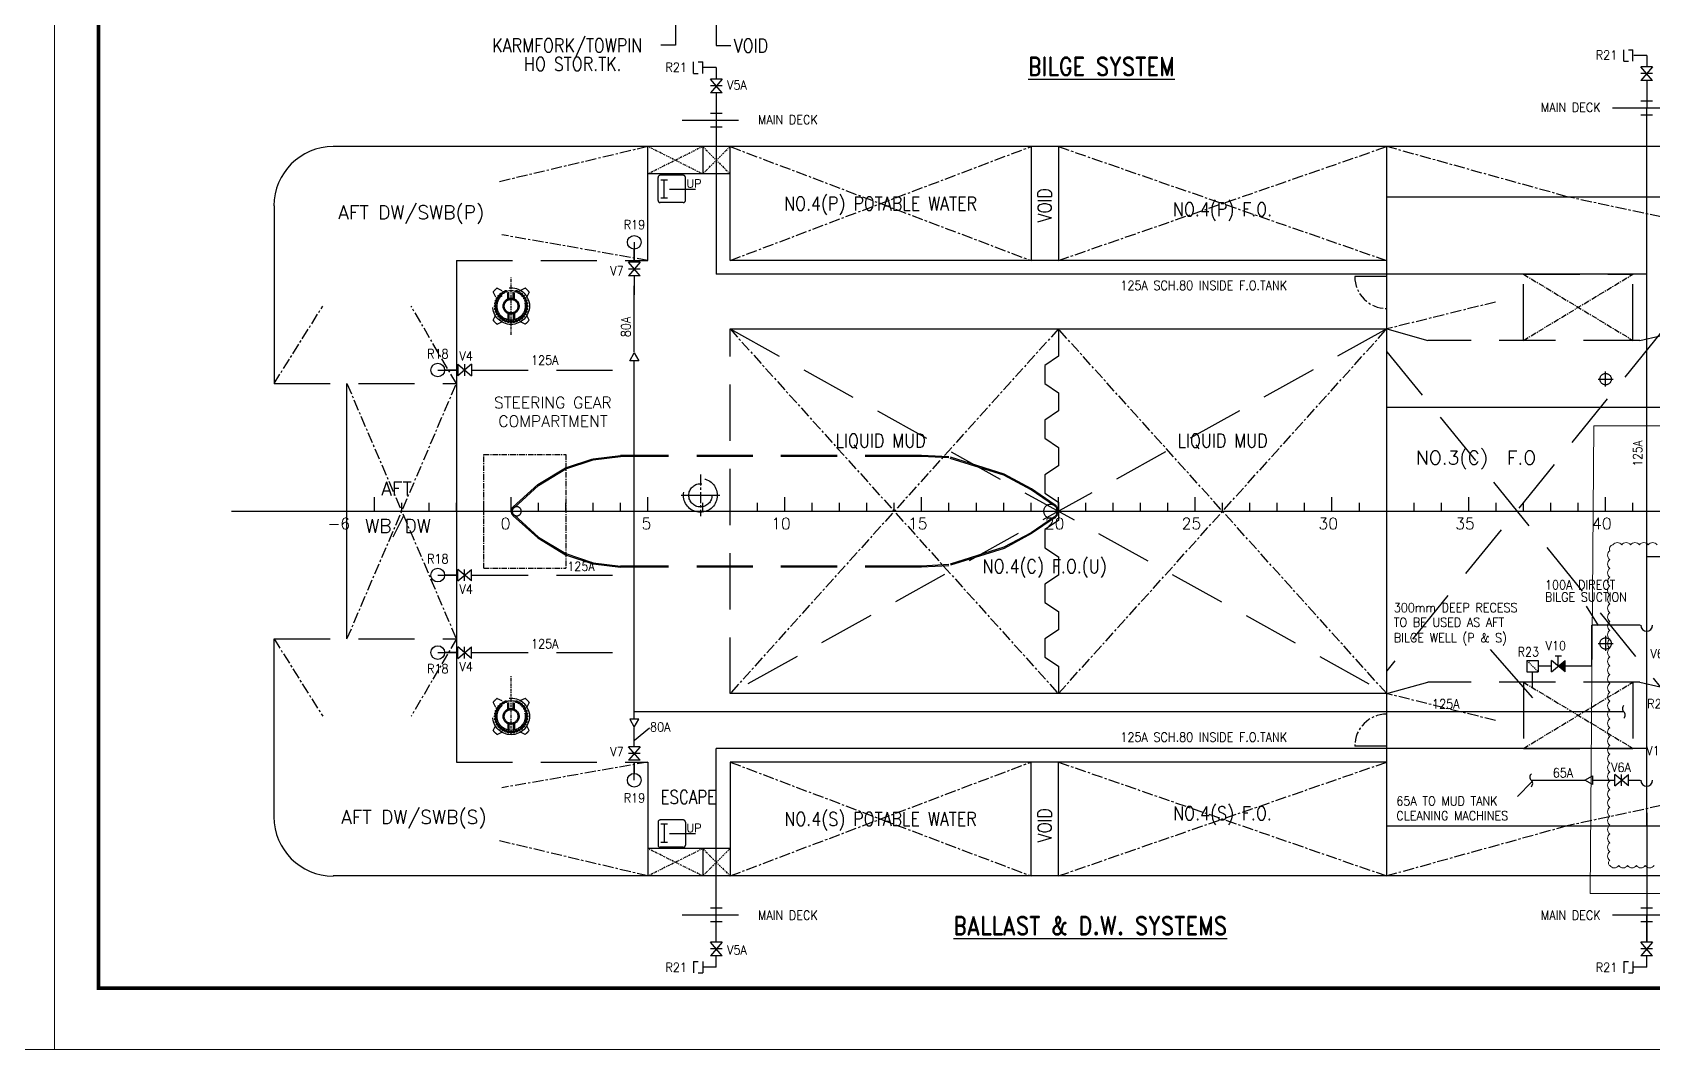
# Model space of a CAD drawing. Header units: millimetres. Extents: x 1638 to 3309, y -435 to 1865.
# Drawn here: x 2055.1 to 2238.1, y -434.9 to -319.9 of the extents above; entities that cross this region are included whole.
import ezdxf
from ezdxf.enums import TextEntityAlignment as Align

# ---------------------------------------------------------------- set-up
doc = ezdxf.new("R2010")
doc.units = ezdxf.units.MM
for name, pattern in [('CENTER', [2, 1.25, -0.25, 0.25, -0.25]), ('CENTER2', [1.125, 0.75, -0.125, 0.125, -0.125]), ('DASHDOT', [0.54, 0.3, -0.08, 0.08, -0.08]), ('HIDDEN', [9.525, 6.35, -3.175]), ('HIDDEN2', [0.1875, 0.125, -0.0625])]:
    doc.linetypes.add(name, pattern=pattern)
doc.layers.add('ballast', color=1, linetype='HIDDEN', lineweight=25)
doc.layers.add('Template', color=7, linetype='Continuous', lineweight=0)
for name, color, linetype in [('DWGREV', 100, 'Continuous'), ('Frame', 243, 'Continuous'), ('Lining', 151, 'Continuous'), ('RED-1', 1, 'Continuous'), ('Ref-1', 6, 'CENTER'), ('Ref-2', 6, 'HIDDEN'), ('TEXT', 4, 'Continuous'), ('WINCH', 4, 'Continuous')]:
    doc.layers.add(name, color=color, linetype=linetype)
doc.styles.add('ROMAND', font='romand.shx', dxfattribs={"width": 0.85})
doc.styles.add('ROMANS', font='ROMANS.SHX')

# ---------------------------------------------------------------- blocks, each defined once
blk = doc.blocks.new('BACK')
at = {"layer": 'Template', "ltscale": 30}
blk.add_lwpolyline([(0, 45428), (63809, 45428), (63809, 0), (0, 0)], close=True, dxfattribs=at)
blk = doc.blocks.new('Goltens_Isometric_A3_2_8')
at = {"layer": 'Template', "flags": 128}
for points in [[(420, 297), (420, 0)], [(420, 0), (0, 0)]]:
    blk.add_lwpolyline(points, dxfattribs=at)
blk = doc.blocks.new('EXISTING BALLAST SYSTEM')
at = {"color": 8, "linetype": 'Continuous'}
for p, q in [((2234.83, -323.18), (2234.83, -321.89)), ((2235.35, -321.89), (2235.86, -321.89)), ((2235.86, -323.18), (2235.86, -321.89)), ((2129.75, -324.56), (2129.75, -323.27)), ((2130.26, -323.27), (2130.78, -323.27)), ((2130.78, -324.56), (2130.78, -323.27)), ((2234.83, -323.18), (2235.35, -323.18)), ((2129.75, -324.56), (2130.26, -324.56)), ((2350.22, -332.83), (2089.05, -332.83)), ((2124.6, -345.71), (2124.6, -332.83)), ((2130.78, -332.83), (2130.78, -335.93)), ((2133.87, -335.93), (2124.6, -335.93)), ((2082.36, -339.53), (2082.36, -359.62)), ((2102.96, -345.71), (2102.96, -402.38)), ((2123.05, -345.71), (2123.05, -344.45)), ((2102.92, -358.08), (2101.65, -358.08)), ((2090.6, -388.47), (2090.6, -359.62)), ((2102.92, -381.26), (2101.65, -381.26)), ((2231.97, -386.96), (2230.6, -384.76)), ((2082.36, -408.56), (2082.36, -388.47)), ((2224.54, -395.12), (2219.76, -389.67)), ((2102.92, -390.01), (2101.65, -390.01)), ((2223.89, -390.91), (2225.17, -390.91)), ((2223.89, -390.91), (2223.89, -392.2)), ((2225.17, -390.91), (2225.17, -392.2)), ((2227.79, -390.42), (2227.06, -390.42)), ((2227.42, -391.56), (2227.42, -390.42)), ((2227.43, -391.56), (2227.42, -391.56)), ((2227.43, -391.56), (2227.42, -391.56)), ((2223.89, -392.2), (2225.17, -392.2)), ((2123.08, -399.91), (2124.76, -398.5)), ((2123.05, -402.38), (2123.05, -403.64)), ((2124.6, -402.38), (2124.6, -415.25)), ((2224.43, -404.61), (2222.82, -406.27)), ((2133.87, -412.16), (2124.6, -412.16)), ((2130.78, -412.16), (2130.78, -415.25)), ((2350.22, -415.25), (2089.05, -415.25)), ((2129.75, -424.91), (2129.75, -426.2)), ((2129.75, -424.91), (2130.26, -424.91)), ((2130.26, -426.2), (2130.78, -426.2)), ((2130.78, -424.91), (2130.78, -426.2)), ((2234.83, -424.91), (2235.35, -424.91)), ((2234.83, -424.91), (2234.83, -426.2)), ((2235.35, -426.2), (2235.86, -426.2)), ((2235.86, -424.91), (2235.86, -426.2))]:
    blk.add_line(p, q, dxfattribs=at)
at = {"color": 8}
for p, q in [((2238.05, -325.37), (2236.76, -323.82)), ((2238.05, -323.82), (2236.76, -325.37)), ((2238.05, -323.82), (2236.76, -323.82)), ((2132.97, -325.2), (2131.68, -326.75)), ((2132.97, -326.75), (2131.68, -325.2)), ((2132.97, -325.2), (2131.68, -325.2)), ((2238.05, -324.59), (2236.76, -324.59)), ((2238.05, -325.37), (2236.76, -325.37)), ((2132.97, -325.97), (2131.68, -325.97)), ((2132.97, -326.75), (2131.68, -326.75)), ((2131.68, -329.06), (2132.97, -329.06)), ((2233.54, -328.46), (2241.27, -328.46)), ((2236.76, -327.68), (2238.05, -327.68)), ((2236.76, -329.23), (2238.05, -329.23)), ((2128.46, -329.84), (2136.19, -329.84)), ((2131.68, -330.61), (2132.97, -330.61)), ((2126.81, -336.62), (2126.07, -336.62)), ((2126.44, -338.68), (2126.44, -336.62)), ((2127.04, -337.63), (2129.97, -337.63)), ((2127.04, -337.63), (2127.75, -337.63)), ((2126.81, -338.68), (2126.07, -338.68)), ((2102.96, -345.71), (2124.6, -345.71)), ((2123.7, -347.45), (2122.41, -345.91)), ((2123.7, -345.91), (2122.41, -347.45)), ((2123.7, -345.91), (2122.41, -345.91)), ((2123.7, -346.68), (2122.41, -346.68)), ((2123.7, -347.45), (2122.41, -347.45)), ((2107.11, -349.29), (2107.36, -349.8)), ((2107.57, -348.83), (2108.08, -349.08)), ((2108.76, -350.05), (2108.76, -349.33)), ((2108.9, -350), (2108.9, -349.3)), ((2109.39, -350), (2109.39, -349.3)), ((2109.53, -350.05), (2109.53, -349.33)), ((2110.72, -348.83), (2110.21, -349.08)), ((2111.18, -349.29), (2110.92, -349.8)), ((2107.11, -352.44), (2107.36, -351.93)), ((2107.57, -352.9), (2108.08, -352.64)), ((2108.76, -351.68), (2108.76, -352.4)), ((2108.9, -351.73), (2108.9, -352.43)), ((2109.39, -351.73), (2109.39, -352.43)), ((2109.53, -351.68), (2109.53, -352.4)), ((2110.72, -352.9), (2110.21, -352.64)), ((2111.18, -352.44), (2110.92, -351.93)), ((2133.87, -394.65), (2133.87, -353.44)), ((2122.56, -357.04), (2123.05, -356.15)), ((2123.05, -356.15), (2123.55, -357.04)), ((2103.11, -357.43), (2104.66, -358.72)), ((2104.66, -357.43), (2103.11, -358.72)), ((2103.11, -357.43), (2103.11, -358.72)), ((2103.88, -357.43), (2103.88, -358.72)), ((2104.66, -357.43), (2104.66, -358.72)), ((2104.73, -358.08), (2123.05, -358.08)), ((2123.55, -357.04), (2122.56, -357.04)), ((2232.77, -359.96), (2232.77, -358.26)), ((2082.36, -359.62), (2102.96, -359.62)), ((2128.35, -372.24), (2132.7, -372.24)), ((2170.8, -374.04), (2170.8, -374.04)), ((2170.8, -374.04), (2170.8, -374.04)), ((2103.11, -381.9), (2104.66, -380.61)), ((2104.66, -381.9), (2103.11, -380.61)), ((2103.11, -381.9), (2103.11, -380.61)), ((2103.88, -381.9), (2103.88, -380.61)), ((2104.66, -381.9), (2104.66, -380.61)), ((2104.73, -381.26), (2123.05, -381.26)), ((2082.36, -388.47), (2102.96, -388.47)), ((2104.66, -390.66), (2103.11, -389.37)), ((2103.11, -390.66), (2104.66, -389.37)), ((2103.11, -390.66), (2103.11, -389.37)), ((2103.88, -390.66), (2103.88, -389.37)), ((2104.66, -390.66), (2104.66, -389.37)), ((2232.77, -388.13), (2232.77, -389.83)), ((2104.73, -390.01), (2123.05, -390.01)), ((2226.65, -392.2), (2226.65, -390.91)), ((2228.2, -392.2), (2226.65, -390.91)), ((2226.65, -392.2), (2228.2, -390.91)), ((2228.2, -392.2), (2228.2, -390.91)), ((2107.57, -395.19), (2108.08, -395.44)), ((2110.72, -395.19), (2110.21, -395.44)), ((2107.11, -395.64), (2107.36, -396.16)), ((2108.76, -396.41), (2108.76, -395.68)), ((2108.9, -396.36), (2108.9, -395.66)), ((2109.39, -396.36), (2109.39, -395.66)), ((2109.53, -396.41), (2109.53, -395.68)), ((2111.18, -395.64), (2110.92, -396.16)), ((2107.11, -398.8), (2107.36, -398.29)), ((2108.76, -398.03), (2108.76, -398.76)), ((2108.9, -398.09), (2108.9, -398.79)), ((2109.39, -398.09), (2109.39, -398.79)), ((2109.53, -398.03), (2109.53, -398.76)), ((2111.18, -398.8), (2110.92, -398.29)), ((2122.56, -397.55), (2123.05, -398.44)), ((2123.55, -397.55), (2122.56, -397.55)), ((2123.05, -398.44), (2123.55, -397.55)), ((2107.57, -399.26), (2108.08, -399)), ((2110.72, -399.26), (2110.21, -399)), ((2123.7, -402.18), (2122.41, -400.64)), ((2123.7, -400.64), (2122.41, -402.18)), ((2123.7, -400.64), (2122.41, -400.64)), ((2102.96, -402.38), (2124.6, -402.38)), ((2123.7, -401.41), (2122.41, -401.41)), ((2123.7, -402.18), (2122.41, -402.18)), ((2230.41, -404.44), (2231.3, -403.94)), ((2231.3, -404.93), (2230.41, -404.44)), ((2231.3, -403.94), (2231.3, -404.93)), ((2235.35, -405.08), (2233.8, -403.79)), ((2233.8, -405.08), (2235.35, -403.79)), ((2233.8, -405.08), (2233.8, -403.79)), ((2234.58, -405.08), (2234.58, -403.79)), ((2235.35, -405.08), (2235.35, -403.79)), ((2126.81, -409.41), (2126.07, -409.41)), ((2126.44, -409.41), (2126.44, -411.47)), ((2126.81, -411.47), (2126.07, -411.47)), ((2127.04, -410.45), (2129.97, -410.45)), ((2127.04, -410.45), (2127.75, -410.45)), ((2131.68, -418.86), (2132.97, -418.86)), ((2236.76, -418.86), (2238.05, -418.86)), ((2128.46, -419.63), (2136.19, -419.63)), ((2131.68, -420.4), (2132.97, -420.4)), ((2233.54, -419.63), (2241.27, -419.63)), ((2236.76, -420.4), (2238.05, -420.4)), ((2132.97, -422.72), (2131.68, -422.72)), ((2132.97, -422.72), (2131.68, -424.27)), ((2132.97, -424.27), (2131.68, -422.72)), ((2238.05, -424.27), (2236.76, -422.72)), ((2238.05, -422.72), (2236.76, -424.27)), ((2238.05, -422.72), (2236.76, -422.72)), ((2132.97, -423.5), (2131.68, -423.5)), ((2132.97, -424.27), (2131.68, -424.27)), ((2238.05, -423.5), (2236.76, -423.5)), ((2238.05, -424.27), (2236.76, -424.27))]:
    blk.add_line(p, q, dxfattribs=at)
at = {"color": 8, "linetype": 'HIDDEN'}
for p, q in [((2125.74, -338.91), (2125.74, -336.33)), ((2128.57, -336.07), (2125.99, -336.07)), ((2128.83, -338.91), (2128.83, -336.33)), ((2128.57, -339.16), (2125.99, -339.16)), ((2223.5, -354.73), (2223.5, -347.26)), ((2223.5, -347.26), (2235.86, -347.26)), ((2235.86, -354.73), (2235.86, -347.26)), ((2208.05, -353.44), (2212.68, -354.73)), ((2236.64, -354.73), (2212.68, -354.73)), ((2236.64, -354.73), (2236.23, -354.73)), ((2236.64, -354.73), (2238.95, -354.21)), ((2118.4, -368.1), (2121.49, -367.74)), ((2155.5, -367.74), (2121.51, -367.74)), ((2158.6, -367.89), (2155.51, -367.74)), ((2112.16, -371.03), (2115.27, -369.14)), ((2112.23, -371.13), (2115.32, -369.25)), ((2115.27, -369.14), (2118.38, -368.11)), ((2115.32, -369.25), (2118.42, -368.22)), ((2118.42, -368.22), (2121.51, -367.86)), ((2155.5, -367.86), (2121.51, -367.86)), ((2158.59, -368.02), (2155.5, -367.86)), ((2164.78, -369.97), (2158.59, -368.02)), ((2164.82, -369.86), (2158.63, -367.9)), ((2109.38, -373.55), (2112.16, -371.03)), ((2109.47, -373.64), (2112.23, -371.13)), ((2167.87, -371.62), (2164.78, -369.97)), ((2167.93, -371.52), (2164.82, -369.86)), ((2170.42, -373.36), (2167.87, -371.62)), ((2170.49, -373.26), (2167.93, -371.52)), ((2109.38, -374.54), (2112.16, -377.05)), ((2109.47, -374.45), (2112.23, -376.95)), ((2170.42, -374.73), (2167.87, -376.47)), ((2170.49, -374.83), (2167.93, -376.57)), ((2112.23, -376.95), (2115.32, -378.83)), ((2167.87, -376.47), (2164.78, -378.11)), ((2167.93, -376.57), (2164.82, -378.23)), ((2112.16, -377.05), (2115.27, -378.95)), ((2164.78, -378.11), (2158.59, -380.07)), ((2164.82, -378.23), (2158.63, -380.19)), ((2115.27, -378.95), (2118.38, -379.98)), ((2115.32, -378.83), (2118.42, -379.86)), ((2118.4, -379.99), (2121.49, -380.35)), ((2118.42, -379.86), (2121.51, -380.23)), ((2155.5, -380.23), (2121.51, -380.23)), ((2155.5, -380.35), (2121.51, -380.35)), ((2158.59, -380.07), (2155.5, -380.23)), ((2158.6, -380.19), (2155.51, -380.35)), ((2208.05, -394.65), (2212.68, -393.36)), ((2236.64, -393.36), (2212.68, -393.36)), ((2223.5, -393.36), (2223.5, -400.83)), ((2223.5, -393.36), (2223.5, -400.83)), ((2235.86, -393.36), (2235.86, -400.83)), ((2236.64, -393.36), (2236.23, -393.36)), ((2236.64, -393.36), (2238.95, -393.88)), ((2223.5, -400.83), (2235.86, -400.83)), ((2235.86, -400.83), (2223.5, -400.83)), ((2125.74, -409.18), (2125.74, -411.76)), ((2128.57, -408.92), (2125.99, -408.92)), ((2128.83, -409.18), (2128.83, -411.76)), ((2128.57, -412.01), (2125.99, -412.01))]:
    blk.add_line(p, q, dxfattribs=at)
at = {"color": 8, "linetype": 'DASHDOT'}
for p, q in [((2109.14, -354.12), (2109.14, -347.6)), ((2109.14, -399.19), (2109.14, -392.67))]:
    blk.add_line(p, q, dxfattribs=at)
at = {"color": 8, "linetype": 'ByBlock'}
for p, q in [((2208.05, -347.52), (2204.44, -347.52)), ((2208.05, -400.57), (2204.44, -400.57))]:
    blk.add_line(p, q, dxfattribs=at)
at = {"color": 8, "linetype": 'CENTER'}
for p, q in [((2108.83, -350.02), (2108.83, -349.31)), ((2109.46, -350.02), (2109.46, -349.31)), ((2108.83, -351.71), (2108.83, -352.42)), ((2109.46, -351.71), (2109.46, -352.42)), ((2130.52, -369.87), (2130.52, -374.61)), ((2108.83, -396.38), (2108.83, -395.67)), ((2109.46, -396.38), (2109.46, -395.67)), ((2108.83, -398.06), (2108.83, -398.77)), ((2109.46, -398.06), (2109.46, -398.77))]:
    blk.add_line(p, q, dxfattribs=at)
at = {"color": 8, "linetype": 'ByBlock', "ltscale": 30}
blk.add_line((2208.05, -362.29), (2299.27, -362.29), dxfattribs=at)
at = {"color": 8, "linetype": 'HIDDEN2'}
blk.add_line((2223.89, -390.91), (2225.17, -392.2), dxfattribs=at)
at = {"color": 8, "linetype": 'Continuous'}
for centre in [(2123.05, -343.65), (2100.86, -358.08), (2100.86, -381.26), (2100.86, -390.01), (2123.05, -404.44)]:
    blk.add_circle(centre, 0.773, dxfattribs=at)
at = {"color": 8}
for centre, radius in [((2109.14, -350.86), 2.07), ((2109.14, -350.86), 1.58), ((2108, -349.5), 0.105), ((2108.26, -349.32), 0.105), ((2108.54, -349.19), 0.105), ((2109.75, -349.19), 0.105), ((2110.03, -349.32), 0.105), ((2110.29, -349.5), 0.105), ((2107.37, -350.86), 0.105), ((2107.39, -350.56), 0.105), ((2107.39, -351.17), 0.105), ((2107.47, -350.26), 0.105), ((2107.47, -351.47), 0.105), ((2107.6, -349.98), 0.105), ((2107.78, -349.72), 0.105), ((2109.14, -350.86), 0.899), ((2109.14, -350.86), 0.773), ((2109.14, -350.86), 0.773), ((2109.14, -350.87), 0.773), ((2110.5, -349.72), 0.105), ((2110.68, -349.98), 0.105), ((2110.81, -350.26), 0.105), ((2110.81, -351.47), 0.105), ((2110.89, -350.56), 0.105), ((2110.89, -351.17), 0.105), ((2110.92, -350.86), 0.105), ((2107.6, -351.75), 0.105), ((2107.78, -352.01), 0.105), ((2108, -352.22), 0.105), ((2108.26, -352.4), 0.105), ((2108.54, -352.53), 0.105), ((2108.83, -352.61), 0.105), ((2109.14, -352.64), 0.105), ((2109.45, -352.61), 0.105), ((2109.75, -352.53), 0.105), ((2110.03, -352.4), 0.105), ((2110.29, -352.22), 0.105), ((2110.5, -352.01), 0.105), ((2110.68, -351.75), 0.105), ((2232.77, -359.11), 0.644), ((2130.52, -372.24), 1.91), ((2130.52, -372.24), 1.31), ((2232.77, -388.98), 0.644), ((2109.14, -397.22), 2.07), ((2107.37, -397.22), 0.105), ((2107.39, -396.91), 0.105), ((2107.47, -396.61), 0.105), ((2107.6, -396.33), 0.105), ((2109.14, -397.22), 1.58), ((2107.78, -396.08), 0.105), ((2108, -395.86), 0.105), ((2108.26, -395.68), 0.105), ((2109.14, -397.22), 0.899), ((2109.14, -397.22), 0.773), ((2109.14, -397.22), 0.773), ((2109.14, -397.22), 0.773), ((2108.54, -395.55), 0.105), ((2109.75, -395.55), 0.105), ((2110.03, -395.68), 0.105), ((2110.29, -395.86), 0.105), ((2110.5, -396.08), 0.105), ((2110.68, -396.33), 0.105), ((2110.81, -396.61), 0.105), ((2110.89, -396.91), 0.105), ((2110.92, -397.22), 0.105), ((2107.39, -397.53), 0.105), ((2107.47, -397.83), 0.105), ((2107.6, -398.11), 0.105), ((2107.78, -398.36), 0.105), ((2108, -398.58), 0.105), ((2108.26, -398.76), 0.105), ((2108.54, -398.89), 0.105), ((2108.83, -398.97), 0.105), ((2109.14, -399), 0.105), ((2109.45, -398.97), 0.105), ((2109.75, -398.89), 0.105), ((2110.03, -398.76), 0.105), ((2110.29, -398.58), 0.105), ((2110.5, -398.36), 0.105), ((2110.68, -398.11), 0.105), ((2110.81, -397.83), 0.105), ((2110.89, -397.53), 0.105)]:
    blk.add_circle(centre, radius, dxfattribs=at)
at = {"color": 8, "linetype": 'CENTER'}
for centre in [(2109.14, -350.86), (2109.14, -397.22)]:
    blk.add_circle(centre, 1.78, dxfattribs=at)
at = {"color": 8, "linetype": 'Continuous'}
for centre, radius, start, end in [((2089.05, -339.53), 6.7, 90, 180), ((2237.41, -386.92), 0.67, 180, 0), ((2235.12, -396.35), 0.457, 126.7516, 230.8301), ((2234.54, -397.06), 0.457, 306.7516, 50.8301), ((2224.66, -404.08), 0.457, 126.7516, 230.8301), ((2224.08, -404.79), 0.457, 306.7516, 50.8301), ((2237.41, -404.44), 0.67, 180, 0), ((2089.05, -408.56), 6.7, 180, 270)]:
    blk.add_arc(centre, radius, start, end, dxfattribs=at)
at = {"color": 8}
for centre, radius, start, end in [((2125.99, -336.33), 0.258, 90, 180), ((2128.57, -336.33), 0.258, 0, 90), ((2125.99, -338.91), 0.258, 180, 270), ((2128.57, -338.91), 0.258, 270, 0), ((2109.14, -350.86), 2.58, 127.7763, 142.2237), ((2109.14, -350.86), 2.58, 37.7763, 52.2237), ((2109.14, -350.86), 2.58, 217.7763, 232.2237), ((2109.14, -350.86), 2.58, 307.7763, 322.2237), ((2109.78, -374.04), 0.639, 128.3224, 180), ((2109.78, -374.04), 0.639, 180, 231.6776), ((2109.78, -374.04), 0.515, 0, 180), ((2109.78, -374.04), 0.515, 180, 0), ((2109.14, -397.22), 2.58, 127.7763, 142.2237), ((2109.14, -397.22), 2.58, 37.7763, 52.2237), ((2109.14, -397.22), 2.58, 217.7763, 232.2237), ((2109.14, -397.22), 2.58, 307.7763, 322.2237), ((2125.99, -409.18), 0.258, 90, 180), ((2128.57, -409.18), 0.258, 0, 90), ((2125.99, -411.76), 0.258, 180, 270), ((2128.57, -411.76), 0.258, 270, 0)]:
    blk.add_arc(centre, radius, start, end, dxfattribs=at)
at = {"color": 8, "linetype": 'HIDDEN'}
for centre, radius, start, end in [((2170.06, -374.04), 0.773, 0, 180), ((2170.06, -374.04), 0.896, 0, 61.989), ((2109.78, -374.04), 0.639, 128.3224, 180), ((2109.78, -374.04), 0.639, 180, 231.6776), ((2109.78, -374.04), 0.515, 0, 180), ((2109.78, -374.04), 0.515, 180, 0), ((2170.06, -374.04), 0.773, 180, 0), ((2170.06, -374.04), 0.896, 298.011, 0)]:
    blk.add_arc(centre, radius, start, end, dxfattribs=at)
at = {"color": 8, "linetype": 'Continuous'}
blk.add_solid([(2228.2, -390.91), (2228.2, -392.2), (2227.43, -391.56)], dxfattribs=at)
at = {"layer": 'DWGREV', "color": 8}
for p, q in [((2127.69, -318.16), (2127.69, -321.39)), ((2127.69, -321.39), (2126.05, -321.39))]:
    blk.add_line(p, q, dxfattribs=at)
at = {"layer": 'DWGREV', "color": 8, "extrusion": (0, 0, -1)}
for p, q in [((2132.32, -318.17), (2132.32, -321.4)), ((2132.32, -321.4), (2133.95, -321.4))]:
    blk.add_line(p, q, dxfattribs=at)
at = {"layer": 'Frame', "color": 8}
for p, q in [((2132.32, -326.75), (2132.32, -347.26)), ((2237.41, -408.35), (2237.41, -328.46)), ((2231.92, -359.11), (2233.62, -359.11)), ((2090.6, -374.04), (2090.6, -373.08)), ((2093.69, -374.04), (2093.69, -372.44)), ((2096.78, -374.04), (2096.78, -373.08)), ((2099.87, -374.04), (2099.87, -373.08)), ((2102.96, -374.04), (2102.96, -373.08)), ((2106.05, -374.04), (2106.05, -373.08)), ((2109.14, -374.04), (2109.14, -372.44)), ((2112.23, -374.04), (2112.23, -373.08)), ((2115.32, -374.04), (2115.32, -373.08)), ((2118.42, -374.04), (2118.42, -373.08)), ((2121.51, -374.04), (2121.51, -373.08)), ((2124.6, -374.04), (2124.6, -372.44)), ((2130.78, -374.04), (2130.78, -373.08)), ((2133.87, -374.04), (2133.87, -373.08)), ((2136.96, -374.04), (2136.96, -373.08)), ((2140.05, -374.04), (2140.05, -372.44)), ((2143.14, -374.04), (2143.14, -373.08)), ((2146.23, -374.04), (2146.23, -373.08)), ((2149.32, -374.04), (2149.32, -373.08)), ((2152.41, -374.04), (2152.41, -373.08)), ((2155.5, -374.04), (2155.5, -372.44)), ((2158.59, -374.04), (2158.59, -373.08)), ((2161.69, -374.04), (2161.69, -373.08)), ((2164.78, -374.04), (2164.78, -373.08)), ((2167.87, -374.04), (2167.87, -373.08)), ((2170.96, -374.04), (2170.96, -372.44)), ((2174.05, -374.04), (2174.05, -373.08)), ((2177.14, -374.04), (2177.14, -373.08)), ((2180.23, -374.04), (2180.23, -373.08)), ((2183.32, -374.04), (2183.32, -373.08)), ((2186.41, -374.04), (2186.41, -372.44)), ((2189.5, -374.04), (2189.5, -373.08)), ((2192.59, -374.04), (2192.59, -373.08)), ((2195.68, -374.04), (2195.68, -373.08)), ((2198.77, -374.04), (2198.77, -373.08)), ((2201.86, -374.04), (2201.86, -372.44)), ((2204.96, -374.04), (2204.96, -373.08)), ((2208.05, -374.04), (2208.05, -373.08)), ((2211.14, -374.04), (2211.14, -373.08)), ((2214.23, -374.04), (2214.23, -373.08)), ((2217.32, -374.04), (2217.32, -372.44)), ((2220.41, -374.04), (2220.41, -373.08)), ((2223.5, -374.04), (2223.5, -373.08)), ((2226.59, -374.04), (2226.59, -373.08)), ((2229.68, -374.04), (2229.68, -373.08)), ((2232.77, -374.04), (2232.77, -372.44)), ((2235.86, -374.04), (2235.86, -373.08)), ((2077.57, -374.04), (2279.13, -374.04)), ((2231.92, -374.04), (2233.62, -374.04)), ((2231.23, -391.56), (2231.23, -386.92)), ((2231.92, -388.98), (2233.62, -388.98)), ((2132.32, -422.65), (2132.32, -400.83)), ((2237.41, -408.12), (2237.41, -422.65)), ((2132.32, -423.56), (2132.32, -423.5))]:
    blk.add_line(p, q, dxfattribs=at)
at = {"layer": 'Lining', "color": 8}
for p, q in [((2132.32, -323.91), (2130.86, -323.91)), ((2132.32, -323.91), (2132.32, -325.12)), ((2237.41, -322.53), (2235.94, -322.53)), ((2237.41, -322.53), (2237.41, -323.74)), ((2237.41, -325.44), (2237.41, -328.46)), ((2132.32, -326.75), (2132.32, -328.46)), ((2123.05, -343.65), (2123.05, -345.71)), ((2123.05, -347.53), (2123.05, -349.57)), ((2237.41, -347.26), (2132.32, -347.26)), ((2123.05, -356.08), (2123.05, -348.55)), ((2100.86, -358.08), (2102.92, -358.08)), ((2123.05, -397.47), (2123.05, -357.12)), ((2244.39, -379.2), (2237.41, -379.2)), ((2100.86, -381.26), (2102.92, -381.26)), ((2236.66, -386.92), (2231.23, -386.92)), ((2100.86, -390.01), (2102.92, -390.01)), ((2226.57, -391.56), (2225.17, -391.56)), ((2231.23, -391.56), (2227.42, -391.56)), ((2224.53, -393.91), (2224.53, -392.2)), ((2234.83, -396.71), (2123.05, -396.71)), ((2123.05, -400.56), (2123.05, -398.52)), ((2123.05, -404.44), (2123.05, -402.38)), ((2209.52, -400.83), (2132.32, -400.83)), ((2237.41, -400.83), (2209.52, -400.83)), ((2224.37, -404.44), (2230.41, -404.44)), ((2231.3, -404.44), (2233.73, -404.44)), ((2235.43, -404.44), (2236.66, -404.44)), ((2237.41, -409.59), (2237.41, -408.04)), ((2132.32, -422.65), (2132.32, -419.63)), ((2237.41, -422.65), (2237.41, -419.63)), ((2132.32, -425.56), (2132.32, -424.35)), ((2237.41, -425.56), (2237.41, -424.35)), ((2132.32, -425.56), (2130.86, -425.56)), ((2237.41, -425.56), (2235.94, -425.56))]:
    blk.add_line(p, q, dxfattribs=at)
at = {"layer": 'RED-1', "color": 8}
for p, q in [((2133.87, -345.71), (2133.87, -332.83)), ((2167.87, -332.83), (2167.87, -345.71)), ((2170.96, -332.83), (2170.96, -345.71)), ((2208.05, -415.25), (2208.05, -332.83)), ((2208.05, -338.5), (2353.31, -338.5)), ((2208.05, -345.71), (2133.87, -345.71)), ((2133.87, -353.44), (2208.05, -353.44)), ((2170.96, -353.44), (2170.96, -356.53)), ((2170.96, -356.53), (2169.41, -357.56)), ((2169.41, -357.56), (2169.41, -359.62)), ((2169.41, -359.62), (2170.96, -360.65)), ((2170.96, -360.65), (2170.96, -362.71)), ((2170.96, -362.71), (2169.41, -363.74)), ((2169.41, -363.74), (2169.41, -365.8)), ((2169.41, -365.8), (2170.96, -366.83)), ((2170.96, -366.83), (2170.96, -368.89)), ((2170.96, -368.89), (2169.41, -369.92)), ((2169.41, -369.92), (2169.41, -371.98)), ((2169.41, -371.98), (2170.96, -373.01)), ((2170.96, -373.01), (2170.96, -375.07)), ((2170.96, -375.07), (2169.41, -376.1)), ((2169.41, -376.1), (2169.41, -378.16)), ((2169.41, -378.16), (2170.96, -379.2)), ((2170.96, -379.2), (2170.96, -381.26)), ((2170.96, -381.26), (2169.41, -382.29)), ((2169.41, -382.29), (2169.41, -384.35)), ((2169.41, -384.35), (2170.96, -385.38)), ((2170.96, -385.38), (2170.96, -387.44)), ((2170.96, -387.44), (2169.41, -388.47)), ((2169.41, -388.47), (2169.41, -390.53)), ((2169.41, -390.53), (2170.96, -391.56)), ((2170.96, -391.56), (2170.96, -394.65)), ((2208.05, -394.65), (2133.87, -394.65)), ((2208.05, -402.38), (2133.87, -402.38)), ((2133.87, -402.38), (2133.87, -415.25)), ((2167.87, -415.25), (2167.87, -402.38)), ((2170.96, -415.25), (2170.96, -402.38)), ((2208.05, -409.59), (2353.31, -409.59))]:
    blk.add_line(p, q, dxfattribs=at)
at = {"layer": 'Ref-1', "color": 8}
for p, q in [((2124.6, -332.83), (2107.72, -336.83)), ((2133.87, -332.83), (2167.87, -345.71)), ((2133.87, -345.71), (2167.87, -332.83)), ((2170.96, -345.71), (2208.05, -332.83)), ((2170.96, -332.83), (2208.05, -345.71)), ((2228.44, -338.5), (2208.05, -332.83)), ((2297.68, -353.44), (2228.44, -338.5)), ((2124.6, -345.71), (2108.08, -342.8)), ((2082.36, -359.62), (2087.86, -350.87)), ((2102.96, -359.62), (2097.85, -350.87)), ((2220.34, -350.4), (2208.05, -353.44)), ((2133.87, -353.44), (2170.96, -394.65)), ((2170.96, -353.44), (2133.87, -394.65)), ((2170.96, -394.65), (2208.05, -353.44)), ((2208.05, -394.65), (2170.96, -353.44)), ((2090.6, -359.62), (2102.96, -388.47)), ((2090.6, -388.47), (2102.96, -359.62)), ((2082.36, -388.47), (2087.86, -397.21)), ((2102.96, -388.47), (2097.85, -397.21)), ((2220.34, -397.69), (2208.05, -394.65)), ((2297.68, -394.65), (2228.44, -409.59)), ((2124.6, -402.38), (2108.08, -405.29)), ((2133.87, -415.25), (2167.87, -402.38)), ((2133.87, -402.38), (2167.87, -415.25)), ((2170.96, -402.38), (2208.05, -415.25)), ((2170.96, -415.25), (2208.05, -402.38)), ((2228.44, -409.59), (2208.05, -415.25)), ((2124.6, -415.25), (2107.72, -411.26))]:
    blk.add_line(p, q, dxfattribs=at)
at = {"layer": 'Ref-1', "color": 8, "linetype": 'CENTER2', "ltscale": 0.3}
for p, q in [((2130.78, -335.93), (2124.6, -332.83)), ((2130.78, -332.83), (2124.6, -335.93)), ((2130.78, -332.83), (2133.87, -335.93)), ((2130.78, -335.93), (2133.87, -332.83)), ((2130.78, -415.25), (2124.6, -412.16)), ((2130.78, -412.16), (2124.6, -415.25)), ((2130.78, -412.16), (2133.87, -415.25)), ((2130.78, -415.25), (2133.87, -412.16))]:
    blk.add_line(p, q, dxfattribs=at)
at = {"layer": 'Ref-1', "color": 8, "ltscale": 0.5}
for p, q in [((2223.5, -354.73), (2235.86, -347.26)), ((2223.5, -347.26), (2235.86, -354.73)), ((2106.05, -380.48), (2106.05, -367.61)), ((2106.05, -367.61), (2115.32, -367.61)), ((2115.32, -367.61), (2115.32, -380.48)), ((2106.05, -380.48), (2115.32, -380.48)), ((2223.5, -400.83), (2235.86, -393.36)), ((2223.5, -393.36), (2235.86, -400.83))]:
    blk.add_line(p, q, dxfattribs=at)
at = {"layer": 'Ref-1', "color": 8}
for centre, start, end in [((2208.05, -347.52), 180, 270), ((2208.05, -400.57), 90, 180)]:
    blk.add_arc(centre, 3.61, start, end, dxfattribs=at)
at = {"layer": 'Ref-2', "color": 8}
for p, q in [((2133.87, -353.44), (2208.05, -394.65)), ((2208.05, -353.44), (2133.87, -394.65)), ((2238.95, -353.95), (2208.05, -392.07)), ((2208.05, -356.01), (2238.95, -393.88))]:
    blk.add_line(p, q, dxfattribs=at)
at = {"color": 8, "linetype": 'Continuous', "style": 'ROMANS', "width": 0.9}
for s, height, p in [('R21', 1.03, (2231.66, -323.01)), ('R21', 1.03, (2126.57, -324.39)), ('V5A', 1.03, (2133.54, -326.38)), ('MAIN DECK', 1.03, (2137.02, -330.3)), ('MAIN DECK', 1.03, (2225.46, -328.92)), ('R19', 1.03, (2121.86, -342.17)), ('125A SCH.80 INSIDE F.O.TANK', 1.0302, (2177.96, -349.04)), ('R18', 1.03, (2099.65, -356.77)), ('125A', 1.03, (2111.39, -357.48)), ('R18', 1.03, (2099.65, -379.93)), ('125A', 1.03, (2115.48, -380.77)), ('100A DIRECT ', 1.0302, (2225.92, -382.87)), ('BILGE SUCTION', 1.0302, (2225.92, -384.25)), ('TO BE USED AS AFT', 1.0302, (2208.84, -387.1)), ('300mm DEEP RECESS', 1.0302, (2208.84, -385.44)), ('BILGE WELL (P & S)', 1.0302, (2208.84, -388.85)), ('125A', 1.03, (2111.39, -389.53)), ('R23', 1.03, (2222.83, -390.44)), ('V10', 1.03, (2225.99, -389.75)), ('V6', 1.03, (2237.84, -390.65)), ('R18', 1.03, (2099.65, -392.35)), ('125A', 1.03, (2213.17, -396.32)), ('R2', 1.03, (2237.47, -396.3)), ('80A', 1.03, (2124.83, -398.93)), ('125A SCH.80 INSIDE F.O.TANK', 1.0302, (2177.96, -400.08)), ('V14', 1.03, (2237.37, -401.6)), ('V6A', 1.03, (2233.4, -403.5)), ('65A', 1.03, (2226.8, -404.11)), ('R19', 1.03, (2121.86, -406.95)), ('65A TO MUD TANK', 1.0302, (2209.13, -407.3)), ('CLEANING MACHINES', 1.0302, (2209.13, -408.96)), ('MAIN DECK', 1.03, (2137.02, -420.2)), ('MAIN DECK', 1.03, (2225.46, -420.2)), ('V5A', 1.03, (2133.54, -424.12)), ('R21', 1.03, (2126.57, -426.1)), ('R21', 1.03, (2231.66, -426.1))]:
    blk.add_text(s, height=height, dxfattribs=at).set_placement(p)
at = {"color": 8, "style": 'ROMAND', "width": 0.85}
for s, p in [('%%UBILGE SYSTEM', (2167.54, -324.81)), ('%%UBALLAST & D.W. SYSTEMS', (2159.11, -421.9))]:
    blk.add_text(s, height=2.0605, dxfattribs=at).set_placement(p)
at = {"color": 8, "style": 'ROMANS'}
for p in [(2129.8, -337.47), (2129.8, -410.29)]:
    blk.add_text('UP', height=0.927, dxfattribs=at).set_placement(p, align=Align.CENTER)
at = {"color": 8, "linetype": 'Continuous', "style": 'ROMANS'}
for s, height, p in [('AFT DW/SWB(P)', 1.5454, (2089.61, -341.05)), ('NO.3(C)  F.O', 1.5454, (2211.35, -368.76)), ('AFT', 1.545, (2094.48, -372.25)), ('WB/DW', 1.545, (2092.65, -376.46)), ('AFT DW/SWB(S)', 1.5454, (2089.94, -409.37))]:
    blk.add_text(s, height=height, dxfattribs=at).set_placement(p)
at = {"color": 8, "linetype": 'Continuous', "style": 'ROMANS', "width": 0.9}
for s, p in [('V7', (2121.1, -347.39)), ('V4', (2104.06, -357)), ('V4', (2104.06, -383.36)), ('V4', (2104.06, -392.12)), ('V7', (2121.1, -401.72))]:
    blk.add_text(s, height=1.03, dxfattribs=at).set_placement(p, align=Align.CENTER)
blk.add_text('80A', height=1.03, rotation=90, dxfattribs=at).set_placement((2122.62, -354.37))
at = {"color": 8, "style": 'ROMANS'}
for s, p in [('STEERING GEAR', (2107.21, -362.41)), ('COMPARTMENT', (2107.69, -364.51))]:
    blk.add_text(s, height=1.2878, dxfattribs=at).set_placement(p)
at = {"color": 8, "linetype": 'Continuous', "style": 'ROMANS', "width": 0.85}
blk.add_text('125A', height=1.03, rotation=90, dxfattribs=at).set_placement((2236.9, -367.52), align=Align.CENTER)
at = {"layer": 'Frame', "color": 8, "style": 'ROMANS'}
for s, p in [(' -6', (2087.53, -376.07)), (' 0', (2107.08, -376.07)), (' 5', (2122.99, -376.07)), (' 10', (2137.64, -376.07)), (' 15', (2153.09, -376.07)), (' 20', (2168.54, -376.07)), (' 25', (2184, -376.07)), (' 30', (2199.45, -376.07)), (' 35', (2214.9, -376.07)), (' 40', (2230.36, -376.07))]:
    blk.add_text(s, height=1.288, dxfattribs=at).set_placement(p)
at = {"layer": 'TEXT', "color": 8, "style": 'ROMANS', "width": 0.85}
for s, p in [('KARMFORK/TOWPIN', (2107, -322.18)), ('HO STOR.TK.', (2110.59, -324.27))]:
    blk.add_text(s, height=1.5454, dxfattribs=at).set_placement(p)
for s, height, p in [('VOID', 1.545, (2136.22, -321.43)), ('NO.4(P) POTABLE WATER', 1.5454, (2150.87, -339.27)), ('NO.4(P) F.O.', 1.5454, (2189.5, -339.92)), ('LIQUID MUD', 1.545, (2150.87, -366.07)), ('LIQUID MUD', 1.545, (2189.5, -366.07)), ('NO.4(C) F.O.(U)', 1.5454, (2169.41, -380.25)), ('NO.4(S) POTABLE WATER', 1.5454, (2150.87, -408.81)), ('NO.4(S) F.O.', 1.5454, (2189.5, -408.17))]:
    blk.add_text(s, height=height, dxfattribs=at).set_placement(p, align=Align.MIDDLE_CENTER)
for p in [(2169.41, -339.45), (2169.41, -409.5)]:
    blk.add_text('VOID', height=1.545, rotation=90, dxfattribs=at).set_placement(p, align=Align.MIDDLE_CENTER)
at = {"layer": 'WINCH', "color": 8, "linetype": 'Continuous', "style": 'ROMANS', "width": 0.8}
blk.add_text('ESCAPE', height=1.545, dxfattribs=at).set_placement((2129.16, -407.09), align=Align.CENTER)

msp = doc.modelspace()

# ---------------------------------------------------------------- linework, layer by layer
at = {"layer": 'ballast', "linetype": 'Continuous', "lineweight": 0}
msp.add_lwpolyline([(2231.43, -364.39), (2301.98, -364.39), (2301.57, -417.22), (2231.02, -417.22)], close=True, dxfattribs=at)
msp.add_lwpolyline([(2238.59, -377.84, 0.520567), (2237.59, -377.84, 0.520567), (2236.59, -377.84, 0.520567), (2235.59, -377.84, 0.520567), (2234.59, -377.84, 0.520567), (2233.59, -377.84, 0.520567), (2233.25, -378.5, 0.520567), (2233.25, -379.5, 0.520567), (2233.25, -380.5, 0.520567), (2233.25, -381.5, 0.520567), (2233.25, -382.5, 0.520567), (2233.25, -383.5, 0.520567), (2233.25, -384.5, 0.520567), (2233.25, -385.5, 0.520567), (2233.25, -386.5, 0.520567), (2233.25, -387.5, 0.520567), (2233.25, -388.5, 0.520567), (2233.25, -389.5, 0.520567), (2233.25, -390.5, 0.520567), (2233.25, -391.5, 0.520567), (2233.25, -392.5, 0.520567), (2233.25, -393.5, 0.520567), (2233.25, -394.5, 0.520567), (2233.25, -395.5, 0.520567), (2233.25, -396.5, 0.520567), (2233.25, -397.5, 0.520567), (2233.25, -398.5, 0.520567), (2233.25, -399.5, 0.520567), (2233.25, -400.5, 0.520567), (2233.25, -401.5, 0.520567), (2233.25, -402.5, 0.520567), (2233.25, -403.5, 0.520567), (2233.25, -404.5, 0.520567), (2233.25, -405.5, 0.520567), (2233.25, -406.5, 0.520567), (2233.25, -407.5, 0.520567), (2233.25, -408.5, 0.520567), (2233.25, -409.5, 0.520567), (2233.25, -410.5, 0.520567), (2233.25, -411.5, 0.520567), (2233.25, -412.5, 0.520567), (2233.25, -413.5, 0.520567), (2233.25, -414.08, 0.520567), (2234.25, -414.08, 0.520567), (2235.25, -414.08, 0.520567), (2236.25, -414.08, 0.520567), (2237.25, -414.08, 0.520567), (2238.25, -414.08, 0.520567)], format="xyb", dxfattribs=at)
at = {"layer": 'Template', "ltscale": 30}
msp.add_lwpolyline([(2057.56, -137.87), (2474.74, -137.87), (2474.74, -434.87), (2057.56, -434.87)], close=True, dxfattribs=at)
at = {"layer": 'Template', "const_width": 0.397}
msp.add_lwpolyline([(2469.79, -427.92), (2062.53, -427.92), (2062.53, -142.84), (2469.79, -142.84)], close=True, dxfattribs=at)

# ---------------------------------------------------------------- block references
at = {"layer": 'ballast'}
msp.add_blockref('EXISTING BALLAST SYSTEM', (0, 0), dxfattribs=at)
at = {"layer": 'Template', "ltscale": 1.5}
msp.add_blockref('Goltens_Isometric_A3_2_8', (1637.56, -434.87), dxfattribs=at)
at = {"layer": 'Template', "ltscale": 30, "xscale": 0.006537833433828425, "yscale": 0.006537833433828425, "zscale": 0.006537833433828425}
msp.add_blockref('BACK', (2057.56, -434.87), dxfattribs=at)

doc.saveas('drawing.dxf')
